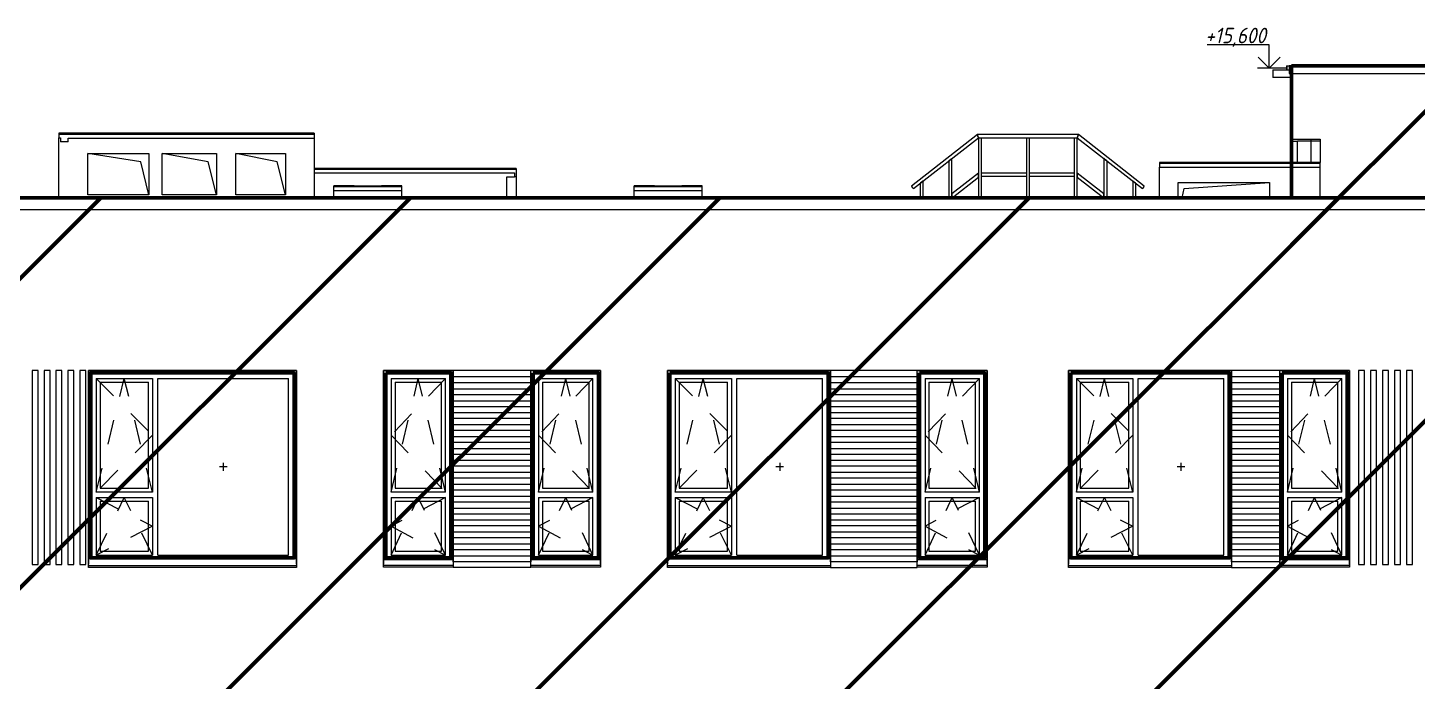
# Model space of a CAD drawing. Header units: millimetres. Extents: x 3914 to 443608, y -156176 to 78197.
# Drawn here: x 64822 to 82725, y 7695 to 16121 of the extents above; entities that cross this region are included whole.
import ezdxf

# ---------------------------------------------------------------- set-up
doc = ezdxf.new("R2010")
doc.units = ezdxf.units.MM
doc.linetypes.add('Штрих', pattern=[635, 317.5, -317.5])
for name, color, linetype, lineweight in [('0) клиннинг', 90, 'Continuous', 60), ('1) Откосы', 102, 'Continuous', 60), ('A-DETL-2', 7, 'Continuous', 5), ('A-FLOR', 7, 'Continuous', 9), ('A-GENM', 7, 'Continuous', 9), ('A-GLAZ-1', 7, 'Continuous', 5), ('A-GLAZ-2', 7, 'Штрих', 5), ('A-ROOF', 7, 'Continuous', 9), ('A-WALL', 7, 'Continuous', 5), ('G-ANNO-DIMS', 7, 'Continuous', 9), ('G-ANNO-DIMS-1', 7, 'Continuous', 20), ('I-WALL', 7, 'Continuous', 5)]:
    doc.layers.add(name, color=color, linetype=linetype, lineweight=lineweight)
doc.styles.add('ISOCPEUR_I_3', font='isocpeui.ttf', dxfattribs={"width": 0.9, "height": 200})

msp = doc.modelspace()

# ---------------------------------------------------------------- hatches: boundary and pattern name
at = {"layer": '0) клиннинг'}
h = msp.add_hatch(dxfattribs=at)
h.set_pattern_fill('ANSI31', color=256, scale=888)
h.paths.add_polyline_path([(81106, 15629.9), (132503.7, 15629.9), (132503.7, 13160), (81106, 13160)])
h = msp.add_hatch(dxfattribs=at)
h.set_pattern_fill('ANSI31', color=256, scale=888)
h.paths.add_polyline_path([(164523.7, 13930), (38834, 13930), (38834, -116.1), (164523.7, -116.1)])

# ---------------------------------------------------------------- linework, layer by layer
for points in [[(81106, 15629.9), (132503.7, 15629.9), (132503.7, 13930), (81106, 13930)], [(38834, -116.1), (164523.7, -116.1), (164523.7, 13930), (38834, 13930)]]:
    msp.add_lwpolyline(points, close=True, dxfattribs=at)
at = {"layer": '1) Откосы'}
for points in [[(65633.4, 11670), (68253.4, 11670), (68253.4, 9285), (65633.4, 9285)], [(69433.7, 11670), (70273.7, 11670), (70273.7, 9285), (69433.7, 9285)], [(71333.7, 11670), (72173.7, 11670), (72173.7, 9285), (71333.7, 9285)], [(73093.7, 11670), (75133.7, 11670), (75133.7, 9285), (73093.7, 9285)], [(76313.7, 11670), (77153.7, 11670), (77153.7, 9285), (76313.7, 9285)], [(78263.7, 11670), (80303.7, 11670), (80303.7, 9285), (78263.7, 9285)], [(80983.7, 11670), (81823.7, 11670), (81823.7, 9285), (80983.7, 9285)]]:
    msp.add_lwpolyline(points, close=True, dxfattribs=at)
at = {"layer": 'A-DETL-2'}
msp.add_line((81044.7, 15600.1), (80924.7, 15600.1), dxfattribs=at)
at = {"layer": 'A-FLOR'}
for p, q in [((80866.7, 15580), (81075, 15580)), ((80866.7, 15580), (80866.7, 15480)), ((81103.7, 15480), (80866.7, 15480))]:
    msp.add_line(p, q, dxfattribs=at)
at = {"layer": 'A-GENM'}
for p, q in [((81043.7, 15580), (81043.7, 15629.9)), ((81043.7, 15629.9), (81075, 15629.9)), ((81075, 15628.2), (81043.7, 15629.9)), ((81044.7, 15628.8), (81044.7, 15580)), ((81075, 15627.2), (81044.7, 15628.8)), ((81075, 15629.9), (81075, 15530)), ((106833.6, 15629.9), (81075, 15629.9)), ((81075, 15530), (106833.6, 15530)), ((77058.7, 14743.4), (76208.7, 14080.2)), ((76233.3, 14048.7), (77072.4, 14703.4)), ((78358.7, 14743.4), (77058.7, 14743.4)), ((77069.7, 14711.4), (77061.4, 14735.4)), ((77061.4, 14735.4), (77069.7, 14711.4)), ((77072.4, 14703.4), (77072.4, 13930)), ((77072.4, 14703.4), (77080.4, 14703.4)), ((77072.4, 14703.4), (78344.9, 14703.4)), ((77080.4, 14703.4), (77104.4, 14703.4)), ((77104.4, 14703.4), (77112.4, 14703.4)), ((77112.4, 13930), (77112.4, 14703.4)), ((77688.7, 14703.4), (77688.7, 13930)), ((77688.7, 14703.4), (77696.7, 14703.4)), ((77696.7, 14703.4), (77720.7, 14703.4)), ((77720.7, 14703.4), (77728.7, 14703.4)), ((77728.7, 13930), (77728.7, 14703.4)), ((78304.9, 14703.4), (78304.9, 13930)), ((78304.9, 14703.4), (78312.9, 14703.4)), ((78312.9, 14703.4), (78336.9, 14703.4)), ((78336.9, 14703.4), (78344.9, 14703.4)), ((78344.9, 13930), (78344.9, 14703.4)), ((78344.9, 14703.4), (79184, 14048.7)), ((78355.9, 14735.4), (78347.6, 14711.4)), ((78347.6, 14711.4), (78355.9, 14735.4)), ((79208.7, 14080.2), (78358.7, 14743.4)), ((76688.7, 14404), (76688.7, 13930)), ((76720.7, 14429), (76696.7, 14410.3)), ((76728.7, 13930), (76728.7, 14435.2)), ((78688.7, 14435.2), (78688.7, 13930)), ((78720.7, 14410.3), (78696.7, 14429)), ((78728.7, 13930), (78728.7, 14404)), ((76358.7, 13930), (76358.7, 14146.5)), ((77072.4, 14246.7), (76728.7, 13978.5)), ((76731.5, 13930), (77072.4, 14196)), ((77072.4, 14206.1), (77072.4, 14236.6)), ((77688.7, 14246.7), (77112.4, 14246.7)), ((77112.4, 14238.7), (77112.4, 14246.7)), ((77112.4, 14214.7), (77112.4, 14238.7)), ((77112.4, 14206.7), (77112.4, 14214.7)), ((77112.4, 14206.7), (77688.7, 14206.7)), ((77688.7, 14246.7), (77688.7, 14238.7)), ((77688.7, 14238.7), (77688.7, 14214.7)), ((77688.7, 14214.7), (77688.7, 14206.7)), ((78304.9, 14246.7), (77728.7, 14246.7)), ((77728.7, 14238.7), (77728.7, 14246.7)), ((77728.7, 14214.7), (77728.7, 14238.7)), ((77728.7, 14206.7), (77728.7, 14214.7)), ((77728.7, 14206.7), (78304.9, 14206.7)), ((78304.9, 14246.7), (78304.9, 14238.7)), ((78304.9, 14238.7), (78304.9, 14214.7)), ((78304.9, 14214.7), (78304.9, 14206.7)), ((78688.7, 13978.5), (78344.9, 14246.7)), ((78344.9, 14236.6), (78344.9, 14206.1)), ((78344.9, 14196), (78685.8, 13930)), ((79058.7, 14146.5), (79058.7, 13930)), ((76213.6, 14073.9), (76208.7, 14080.2)), ((76228.3, 14055), (76213.6, 14073.9)), ((76233.3, 14048.7), (76228.3, 14055)), ((76318.7, 14115.3), (76318.7, 13930)), ((76350.7, 14140.3), (76326.7, 14121.6)), ((76728.7, 13968.4), (76728.7, 13937.9)), ((78688.7, 13937.9), (78688.7, 13968.4)), ((79090.7, 14121.6), (79066.7, 14140.3)), ((79098.7, 13930), (79098.7, 14115.3)), ((79189, 14055), (79184, 14048.7)), ((79203.7, 14073.9), (79189, 14055)), ((79208.7, 14080.2), (79203.7, 14073.9)), ((38775.6, 13930), (115191.7, 13930)), ((76688.7, 13947.3), (76666.5, 13930)), ((76688.7, 13930), (76688.7, 13937.2)), ((78750.8, 13930), (78728.7, 13947.3)), ((78728.7, 13937.2), (78728.7, 13930)), ((38782.7, 13775.9), (115184.6, 13775.9)), ((65618.2, 11675), (65603.4, 11675)), ((65603.4, 11670), (65619.4, 11670)), ((65669.4, 11700), (65618.2, 11675)), ((65619.4, 11670), (65670.6, 11695)), ((65670.6, 11695), (65739.4, 11695)), ((65739.4, 11695), (65739.4, 11700)), ((70167.7, 11700), (70167.7, 11695)), ((70167.7, 11695), (70236.5, 11695)), ((70236.5, 11695), (70287.7, 11670)), ((70288.8, 11675), (70237.7, 11700)), ((70287.7, 11670), (70303.7, 11670)), ((70303.7, 11675), (70288.8, 11675)), ((75027.7, 11700), (75027.7, 11695)), ((75027.7, 11695), (75096.5, 11695)), ((75096.5, 11695), (75147.7, 11670)), ((75148.8, 11675), (75097.7, 11700)), ((75147.7, 11670), (75163.7, 11670)), ((75163.7, 11675), (75148.8, 11675)), ((80197.7, 11700), (80197.7, 11695)), ((80197.7, 11695), (80266.5, 11695)), ((80266.5, 11695), (80317.7, 11670)), ((80318.8, 11675), (80267.7, 11700)), ((80317.7, 11670), (80333.7, 11670)), ((80333.7, 11675), (80318.8, 11675)), ((80327.7, 11670), (80333.7, 11670)), ((80327.7, 9273.5), (80327.7, 11670)), ((81717.7, 11700), (81717.7, 11695)), ((81717.7, 11695), (81786.5, 11695)), ((81786.5, 11695), (81837.7, 11670)), ((81838.8, 11675), (81787.7, 11700)), ((81837.7, 11670), (81853.7, 11670)), ((81853.7, 11675), (81838.8, 11675)), ((65603.4, 10529.7), (65633.4, 10529.7)), ((65633.4, 10498.5), (65603.4, 10498.5)), ((65603.4, 10424.6), (65633.4, 10424.6)), ((65603.4, 10392), (65633.4, 10392)), ((65603.4, 10390.5), (65633.4, 10390.5)), ((68253.4, 10529.7), (68283.4, 10529.7)), ((68283.4, 10498.5), (68253.4, 10498.5)), ((68253.4, 10424.6), (68283.4, 10424.6)), ((68253.4, 10392), (68283.4, 10392)), ((68253.4, 10390.5), (68283.4, 10390.5)), ((69403.7, 10529.7), (69433.7, 10529.7)), ((69433.7, 10498.5), (69403.7, 10498.5)), ((69403.7, 10424.6), (69433.7, 10424.6)), ((69403.7, 10392), (69433.7, 10392)), ((69403.7, 10390.5), (69433.7, 10390.5)), ((70273.7, 10529.7), (70303.7, 10529.7)), ((70303.7, 10498.5), (70273.7, 10498.5)), ((70273.7, 10424.6), (70303.7, 10424.6)), ((70273.7, 10392), (70303.7, 10392)), ((70273.7, 10390.5), (70303.7, 10390.5)), ((71303.7, 10529.7), (71333.7, 10529.7)), ((71333.7, 10498.5), (71303.7, 10498.5)), ((71303.7, 10424.6), (71333.7, 10424.6)), ((71303.7, 10392), (71333.7, 10392)), ((71303.7, 10390.5), (71333.7, 10390.5)), ((72173.7, 10529.7), (72203.7, 10529.7)), ((72203.7, 10498.5), (72173.7, 10498.5)), ((72173.7, 10424.6), (72203.7, 10424.6)), ((72173.7, 10392), (72203.7, 10392)), ((72173.7, 10390.5), (72203.7, 10390.5)), ((73063.7, 10529.7), (73093.7, 10529.7)), ((73093.7, 10528.5), (73063.7, 10527.2)), ((73063.7, 10525.2), (73093.7, 10526.5)), ((73063.7, 10392), (73093, 10392)), ((73063.7, 10390.5), (73091.6, 10390.5)), ((73064.1, 10433), (73064.1, 10465)), ((73093, 10392), (73091.6, 10390.5)), ((73091.6, 10390.5), (73093.7, 10389.2)), ((65603.4, 10376.9), (65633.4, 10376.9)), ((68253.4, 10376.9), (68283.4, 10376.9)), ((69403.7, 10376.9), (69433.7, 10376.9)), ((70273.7, 10376.9), (70303.7, 10376.9)), ((71303.7, 10376.9), (71333.7, 10376.9)), ((72173.7, 10376.9), (72203.7, 10376.9)), ((73063.7, 10376.9), (73093.7, 10376.9))]:
    msp.add_line(p, q, dxfattribs=at)
at = {"layer": 'A-GENM', "flags": 128}
for points in [[(77061.4, 14735.4), (77060.8, 14737.2), (77060.2, 14738.9), (77059.7, 14740.4), (77059.3, 14741.7), (77058.9, 14742.6), (77058.7, 14743.2), (77058.7, 14743.4)], [(77058.7, 14743.4), (77058.7, 14743.2), (77058.9, 14742.6), (77059.3, 14741.7), (77059.7, 14740.4), (77060.2, 14738.9), (77060.8, 14737.2), (77061.4, 14735.4)], [(77072.4, 14703.4), (77072.3, 14703.6), (77072.1, 14704.2), (77071.8, 14705.2), (77071.4, 14706.4), (77070.9, 14708), (77070.3, 14709.7), (77069.7, 14711.4)], [(77069.7, 14711.4), (77070.3, 14709.7), (77070.9, 14708), (77071.4, 14706.4), (77071.8, 14705.2), (77072.1, 14704.2), (77072.3, 14703.6), (77072.4, 14703.4)], [(78347.6, 14711.4), (78347, 14709.7), (78346.5, 14708), (78345.9, 14706.4), (78345.5, 14705.2), (78345.2, 14704.2), (78345, 14703.6), (78344.9, 14703.4)], [(78344.9, 14703.4), (78345, 14703.6), (78345.2, 14704.2), (78345.5, 14705.2), (78345.9, 14706.4), (78346.5, 14708), (78347, 14709.7), (78347.6, 14711.4)], [(78358.7, 14743.4), (78358.6, 14743.2), (78358.4, 14742.6), (78358.1, 14741.7), (78357.6, 14740.4), (78357.1, 14738.9), (78356.5, 14737.2), (78355.9, 14735.4)], [(78355.9, 14735.4), (78356.5, 14737.2), (78357.1, 14738.9), (78357.6, 14740.4), (78358.1, 14741.7), (78358.4, 14742.6), (78358.6, 14743.2), (78358.7, 14743.4)], [(76696.7, 14410.3), (76694.9, 14408.9), (76693.2, 14407.5), (76691.7, 14406.4), (76690.4, 14405.4), (76689.4, 14404.6), (76688.9, 14404.2), (76688.7, 14404)], [(76728.7, 14435.2), (76728.5, 14435.1), (76727.9, 14434.6), (76726.9, 14433.9), (76725.6, 14432.9), (76724.1, 14431.7), (76722.4, 14430.4), (76720.7, 14429)], [(78696.7, 14429), (78694.9, 14430.4), (78693.2, 14431.7), (78691.7, 14432.9), (78690.4, 14433.9), (78689.4, 14434.6), (78688.9, 14435.1), (78688.7, 14435.2)], [(78728.7, 14404), (78728.5, 14404.2), (78727.9, 14404.6), (78726.9, 14405.4), (78725.6, 14406.4), (78724.1, 14407.5), (78722.4, 14408.9), (78720.7, 14410.3)], [(76358.7, 14146.5), (76358.5, 14146.4), (76357.9, 14145.9), (76356.9, 14145.2), (76355.6, 14144.2), (76354.1, 14143), (76352.4, 14141.7), (76350.7, 14140.3)], [(77072.4, 14236.6), (77072.4, 14238.8), (77072.4, 14241), (77072.4, 14242.9), (77072.4, 14244.5), (77072.4, 14245.7), (77072.4, 14246.5), (77072.4, 14246.7)], [(77072.4, 14196), (77072.4, 14196.2), (77072.4, 14197), (77072.4, 14198.2), (77072.4, 14199.8), (77072.4, 14201.7), (77072.4, 14203.9), (77072.4, 14206.1)], [(78344.9, 14246.7), (78344.9, 14246.5), (78344.9, 14245.7), (78344.9, 14244.5), (78344.9, 14242.9), (78344.9, 14241), (78344.9, 14238.8), (78344.9, 14236.6)], [(78344.9, 14206.1), (78344.9, 14203.9), (78344.9, 14201.7), (78344.9, 14199.8), (78344.9, 14198.2), (78344.9, 14197), (78344.9, 14196.2), (78344.9, 14196)], [(79066.7, 14140.3), (79064.9, 14141.7), (79063.2, 14143), (79061.7, 14144.2), (79060.4, 14145.2), (79059.4, 14145.9), (79058.9, 14146.4), (79058.7, 14146.5)], [(76326.7, 14121.6), (76324.9, 14120.2), (76323.2, 14118.9), (76321.7, 14117.7), (76320.4, 14116.7), (76319.4, 14116), (76318.9, 14115.5), (76318.7, 14115.3)], [(76728.7, 13978.5), (76728.7, 13978.3), (76728.7, 13977.5), (76728.7, 13976.3), (76728.7, 13974.7), (76728.7, 13972.8), (76728.7, 13970.6), (76728.7, 13968.4)], [(78688.7, 13968.4), (78688.7, 13970.6), (78688.7, 13972.8), (78688.7, 13974.7), (78688.7, 13976.3), (78688.7, 13977.5), (78688.7, 13978.3), (78688.7, 13978.5)], [(79098.7, 14115.3), (79098.5, 14115.5), (79097.9, 14116), (79096.9, 14116.7), (79095.6, 14117.7), (79094.1, 14118.9), (79092.4, 14120.2), (79090.7, 14121.6)], [(76688.7, 13937.2), (76688.7, 13939.4), (76688.7, 13941.6), (76688.7, 13943.5), (76688.7, 13945.1), (76688.7, 13946.3), (76688.7, 13947), (76688.7, 13947.3)], [(76728.7, 13937.9), (76728.7, 13935.7), (76728.7, 13933.5), (76728.7, 13931.6), (76728.7, 13930)], [(78688.7, 13930), (78688.7, 13931.6), (78688.7, 13933.5), (78688.7, 13935.7), (78688.7, 13937.9)], [(78728.7, 13947.3), (78728.7, 13947), (78728.7, 13946.3), (78728.7, 13945.1), (78728.7, 13943.5), (78728.7, 13941.6), (78728.7, 13939.4), (78728.7, 13937.2)]]:
    msp.add_lwpolyline(points, dxfattribs=at)
at = {"layer": 'A-GLAZ-1'}
for p, q in [((66276.7, 14393), (65593.7, 14500)), ((66383.7, 13965), (66276.7, 14393)), ((67146.7, 14393), (66553.7, 14500)), ((67253.7, 13965), (67146.7, 14393)), ((68036.7, 14393), (67503.7, 14500)), ((68143.7, 13965), (68036.7, 14393)), ((79696.7, 13930), (79720.3, 14048.3)), ((79720.3, 14048.3), (80823.7, 14125)), ((65603.4, 11700), (65603.4, 9202.5)), ((68283.4, 11700), (65603.4, 11700)), ((65633.4, 9285), (65633.4, 11670)), ((65633.4, 11670), (68253.4, 11670)), ((68253.4, 11670), (68253.4, 9285)), ((68283.4, 9202.5), (68283.4, 11700)), ((69403.7, 11700), (69403.7, 9202.5)), ((70303.7, 11700), (69403.7, 11700)), ((69433.7, 9285), (69433.7, 11670)), ((69433.7, 11670), (70273.7, 11670)), ((70273.7, 11670), (70273.7, 9285)), ((72203.7, 11700), (71303.7, 11700)), ((71333.7, 9285), (71333.7, 11670)), ((71333.7, 11670), (72173.7, 11670)), ((72173.7, 11670), (72173.7, 9285)), ((72203.7, 9202.5), (72203.7, 11700)), ((73063.7, 11700), (73063.7, 9202.5)), ((75163.7, 11700), (73063.7, 11700)), ((73093.7, 9285), (73093.7, 11670)), ((73093.7, 11670), (75133.7, 11670)), ((75133.7, 11670), (75133.7, 9285)), ((77183.7, 11700), (76283.7, 11700)), ((76313.7, 9285), (76313.7, 11670)), ((76313.7, 11670), (77153.7, 11670)), ((77153.7, 11670), (77153.7, 9285)), ((77183.7, 9202.5), (77183.7, 11700)), ((78233.7, 11700), (78233.7, 9202.5)), ((80333.7, 11700), (78233.7, 11700)), ((78263.7, 9285), (78263.7, 11670)), ((78263.7, 11670), (80303.7, 11670)), ((80303.7, 11670), (80303.7, 9285)), ((81853.7, 11700), (80953.7, 11700)), ((80983.7, 9285), (80983.7, 11670)), ((80983.7, 11670), (81823.7, 11670)), ((81823.7, 11670), (81823.7, 9285)), ((81853.7, 9202.5), (81853.7, 11700)), ((65703.4, 11600), (65703.4, 10135)), ((65703.4, 11600), (66428.4, 11600)), ((65753.4, 11550), (65753.4, 10185)), ((65753.4, 11550), (66378.4, 11550)), ((66378.4, 10185), (66378.4, 11550)), ((66428.4, 11600), (66428.4, 10135)), ((66498.4, 9320), (66498.4, 11600)), ((66498.4, 11600), (68183.4, 11600)), ((68183.4, 9320), (68183.4, 11600)), ((69503.7, 11600), (69503.7, 10135)), ((69503.7, 11600), (70203.7, 11600)), ((69553.7, 11550), (69553.7, 10185)), ((69553.7, 11550), (70153.7, 11550)), ((70153.7, 10185), (70153.7, 11550)), ((70203.7, 10135), (70203.7, 11600)), ((70303.7, 11543.1), (70303.7, 11623)), ((70303.7, 11389.1), (70303.7, 11466.1)), ((71303.7, 11623), (71303.7, 11543.1)), ((71303.7, 11466.1), (71303.7, 11389.1)), ((71403.7, 11600), (71403.7, 10135)), ((71403.7, 11600), (72103.7, 11600)), ((71453.7, 11550), (71453.7, 10185)), ((71453.7, 11550), (72053.7, 11550)), ((72053.7, 10185), (72053.7, 11550)), ((72103.7, 10135), (72103.7, 11600)), ((73163.7, 11600), (73163.7, 10135)), ((73163.7, 11600), (73888.7, 11600)), ((73213.7, 11550), (73213.7, 10185)), ((73213.7, 11550), (73838.7, 11550)), ((73838.7, 10185), (73838.7, 11550)), ((73888.7, 11600), (73888.7, 10135)), ((73958.7, 9320), (73958.7, 11600)), ((73958.7, 11600), (75063.7, 11600)), ((75063.7, 9320), (75063.7, 11600)), ((75163.7, 11543.1), (75163.7, 11623)), ((75163.7, 11389.1), (75163.7, 11466.1)), ((76283.7, 11623), (76283.7, 11543.1)), ((76283.7, 11466.1), (76283.7, 11389.1)), ((76383.7, 11600), (76383.7, 10135)), ((76383.7, 11600), (77083.7, 11600)), ((76433.7, 11550), (76433.7, 10185)), ((76433.7, 11550), (77033.7, 11550)), ((77033.7, 10185), (77033.7, 11550)), ((77083.7, 10135), (77083.7, 11600)), ((78333.7, 11600), (78333.7, 10135)), ((78333.7, 11600), (79058.7, 11600)), ((78383.7, 11550), (78383.7, 10185)), ((78383.7, 11550), (79008.7, 11550)), ((79008.7, 10185), (79008.7, 11550)), ((79058.7, 11600), (79058.7, 10135)), ((79128.7, 9320), (79128.7, 11600)), ((79128.7, 11600), (80233.7, 11600)), ((80233.7, 9320), (80233.7, 11600)), ((80333.7, 11543.1), (80333.7, 11623)), ((80333.7, 11389.1), (80333.7, 11466.1)), ((80953.7, 11623), (80953.7, 11543.1)), ((80953.7, 11466.1), (80953.7, 11389.1)), ((81053.7, 11600), (81053.7, 10135)), ((81053.7, 11600), (81753.7, 11600)), ((81103.7, 11550), (81103.7, 10185)), ((81103.7, 11550), (81703.7, 11550)), ((81703.7, 10185), (81703.7, 11550)), ((81753.7, 10135), (81753.7, 11600)), ((70303.7, 11235.1), (70303.7, 11312.1)), ((71303.7, 11312.1), (71303.7, 11235.1)), ((75163.7, 11235.1), (75163.7, 11312.1)), ((76283.7, 11312.1), (76283.7, 11235.1)), ((80333.7, 11235.1), (80333.7, 11312.1)), ((80953.7, 11312.1), (80953.7, 11235.1)), ((70303.7, 11081.1), (70303.7, 11158.1)), ((71303.7, 11158.1), (71303.7, 11081.1)), ((75163.7, 11081.1), (75163.7, 11158.1)), ((76283.7, 11158.1), (76283.7, 11081.1)), ((80333.7, 11081.1), (80333.7, 11158.1)), ((80953.7, 11158.1), (80953.7, 11081.1)), ((70303.7, 10929.1), (70303.7, 11004.1)), ((71303.7, 11004.1), (71303.7, 10929.1)), ((75163.7, 10929.1), (75163.7, 11004.1)), ((76283.7, 11004.1), (76283.7, 10929.1)), ((80333.7, 10929.1), (80333.7, 11004.1)), ((80953.7, 11004.1), (80953.7, 10929.1)), ((70303.7, 10775.1), (70303.7, 10852.1)), ((71303.7, 10852.1), (71303.7, 10775.1)), ((75163.7, 10775.1), (75163.7, 10852.1)), ((76283.7, 10852.1), (76283.7, 10775.1)), ((80333.7, 10775.1), (80333.7, 10852.1)), ((80953.7, 10852.1), (80953.7, 10775.1)), ((70303.7, 10620.5), (70303.7, 10698.1)), ((71303.7, 10698.1), (71303.7, 10620.5)), ((75163.7, 10620.5), (75163.7, 10698.1)), ((76283.7, 10698.1), (76283.7, 10620.5)), ((80333.7, 10620.5), (80333.7, 10698.1)), ((80953.7, 10698.1), (80953.7, 10620.5)), ((67390.9, 10460), (67290.9, 10460)), ((67340.9, 10510), (67340.9, 10410)), ((70303.7, 10467.1), (70303.7, 10543.5)), ((70303.7, 10312.9), (70303.7, 10390.1)), ((71303.7, 10543.5), (71303.7, 10467.1)), ((71303.7, 10390.1), (71303.7, 10312.9)), ((74561.2, 10460), (74461.2, 10460)), ((74511.2, 10510), (74511.2, 10410)), ((75163.7, 10467.1), (75163.7, 10543.5)), ((75163.7, 10312.9), (75163.7, 10390.1)), ((76283.7, 10543.5), (76283.7, 10467.1)), ((76283.7, 10390.1), (76283.7, 10312.9)), ((79731.2, 10460), (79631.2, 10460)), ((79681.2, 10510), (79681.2, 10410)), ((80333.7, 10467.1), (80333.7, 10543.5)), ((80333.7, 10312.9), (80333.7, 10390.1)), ((80953.7, 10543.5), (80953.7, 10467.1)), ((80953.7, 10390.1), (80953.7, 10312.9)), ((70303.7, 10158.9), (70303.7, 10235.9)), ((71303.7, 10235.9), (71303.7, 10158.9)), ((75163.7, 10158.9), (75163.7, 10235.9)), ((76283.7, 10235.9), (76283.7, 10158.9)), ((80333.7, 10158.9), (80333.7, 10235.9)), ((80953.7, 10235.9), (80953.7, 10158.9)), ((66428.4, 10135), (65703.4, 10135)), ((65703.4, 10065), (65703.4, 9320)), ((65703.4, 10065), (66428.4, 10065)), ((65753.4, 10185), (66378.4, 10185)), ((66428.4, 10065), (66428.4, 9320)), ((70203.7, 10135), (69503.7, 10135)), ((69503.7, 10065), (69503.7, 9320)), ((69503.7, 10065), (70203.7, 10065)), ((69553.7, 10185), (70153.7, 10185)), ((70203.7, 9320), (70203.7, 10065)), ((70303.7, 10004.8), (70303.7, 10081.9)), ((71303.7, 10081.9), (71303.7, 10004.8)), ((72103.7, 10135), (71403.7, 10135)), ((71403.7, 10065), (71403.7, 9320)), ((71403.7, 10065), (72103.7, 10065)), ((71453.7, 10185), (72053.7, 10185)), ((72103.7, 9320), (72103.7, 10065)), ((73888.7, 10135), (73163.7, 10135)), ((73163.7, 10065), (73163.7, 9320)), ((73163.7, 10065), (73888.7, 10065)), ((73213.7, 10185), (73838.7, 10185)), ((73888.7, 10065), (73888.7, 9320)), ((75163.7, 10004.8), (75163.7, 10081.9)), ((76283.7, 10081.9), (76283.7, 10004.8)), ((77083.7, 10135), (76383.7, 10135)), ((76383.7, 10065), (76383.7, 9320)), ((76383.7, 10065), (77083.7, 10065)), ((76433.7, 10185), (77033.7, 10185)), ((77083.7, 9320), (77083.7, 10065)), ((79058.7, 10135), (78333.7, 10135)), ((78333.7, 10065), (78333.7, 9320)), ((78333.7, 10065), (79058.7, 10065)), ((78383.7, 10185), (79008.7, 10185)), ((79058.7, 10065), (79058.7, 9320)), ((80333.7, 10004.8), (80333.7, 10081.9)), ((80953.7, 10081.9), (80953.7, 10004.8)), ((81753.7, 10135), (81053.7, 10135)), ((81053.7, 10065), (81053.7, 9320)), ((81053.7, 10065), (81753.7, 10065)), ((81103.7, 10185), (81703.7, 10185)), ((81753.7, 9320), (81753.7, 10065)), ((65753.4, 10015), (65753.4, 9370)), ((65753.4, 10015), (66378.4, 10015)), ((66378.4, 9370), (66378.4, 10015)), ((69553.7, 10015), (69553.7, 9370)), ((69553.7, 10015), (70153.7, 10015)), ((70153.7, 9370), (70153.7, 10015)), ((70303.7, 9851), (70303.7, 9927.8)), ((71303.7, 9927.8), (71303.7, 9851)), ((71453.7, 10015), (71453.7, 9370)), ((71453.7, 10015), (72053.7, 10015)), ((72053.7, 9370), (72053.7, 10015)), ((73213.7, 10015), (73213.7, 9370)), ((73213.7, 10015), (73838.7, 10015)), ((73838.7, 9370), (73838.7, 10015)), ((75163.7, 9851), (75163.7, 9927.8)), ((76283.7, 9927.8), (76283.7, 9851)), ((76433.7, 10015), (76433.7, 9370)), ((76433.7, 10015), (77033.7, 10015)), ((77033.7, 9370), (77033.7, 10015)), ((78383.7, 10015), (78383.7, 9370)), ((78383.7, 10015), (79008.7, 10015)), ((79008.7, 9370), (79008.7, 10015)), ((80333.7, 9851), (80333.7, 9927.8)), ((80953.7, 9927.8), (80953.7, 9851)), ((81103.7, 10015), (81103.7, 9370)), ((81103.7, 10015), (81703.7, 10015)), ((81703.7, 9370), (81703.7, 10015)), ((70303.7, 9697.5), (70303.7, 9774)), ((71303.7, 9774), (71303.7, 9697.5)), ((75163.7, 9697.5), (75163.7, 9774)), ((76283.7, 9774), (76283.7, 9697.5)), ((80333.7, 9697.5), (80333.7, 9774)), ((80953.7, 9774), (80953.7, 9697.5)), ((70303.7, 9543), (70303.7, 9620.5)), ((71303.7, 9620.5), (71303.7, 9543)), ((75163.7, 9543), (75163.7, 9620.5)), ((76283.7, 9620.5), (76283.7, 9543)), ((80333.7, 9543), (80333.7, 9620.5)), ((80953.7, 9620.5), (80953.7, 9543)), ((65703.4, 9320), (66428.4, 9320)), ((65753.4, 9370), (66378.4, 9370)), ((66498.4, 9320), (68183.4, 9320)), ((69503.7, 9320), (70203.7, 9320)), ((69553.7, 9370), (70153.7, 9370)), ((70303.7, 9389.1), (70303.7, 9466)), ((70303.7, 9236.4), (70303.7, 9312.1)), ((71303.7, 9466), (71303.7, 9389.1)), ((71303.7, 9312.1), (71303.7, 9236.4)), ((71403.7, 9320), (72103.7, 9320)), ((71453.7, 9370), (72053.7, 9370)), ((73163.7, 9320), (73888.7, 9320)), ((73213.7, 9370), (73838.7, 9370)), ((73958.7, 9320), (75063.7, 9320)), ((75163.7, 9389.1), (75163.7, 9466)), ((75163.7, 9236.4), (75163.7, 9312.1)), ((76283.7, 9466), (76283.7, 9389.1)), ((76283.7, 9312.1), (76283.7, 9236.4)), ((76383.7, 9320), (77083.7, 9320)), ((76433.7, 9370), (77033.7, 9370)), ((78333.7, 9320), (79058.7, 9320)), ((78383.7, 9370), (79008.7, 9370)), ((79128.7, 9320), (80233.7, 9320)), ((80333.7, 9389.1), (80333.7, 9466)), ((80333.7, 9236.4), (80333.7, 9312.1)), ((80953.7, 9466), (80953.7, 9389.1)), ((80953.7, 9312.1), (80953.7, 9236.4)), ((81053.7, 9320), (81753.7, 9320)), ((81103.7, 9370), (81703.7, 9370)), ((68283.4, 9285), (65603.4, 9285)), ((68283.4, 9275), (65603.4, 9275)), ((65603.4, 9188), (65603.4, 9202.5)), ((65603.4, 9163), (65603.4, 9188)), ((65603.4, 9188), (68283.4, 9188)), ((68283.4, 9163), (65603.4, 9163)), ((68283.4, 9202.5), (68283.4, 9188)), ((68283.4, 9188), (68283.4, 9163)), ((70303.7, 9285), (69403.7, 9285)), ((70303.7, 9260), (69403.7, 9260)), ((69403.7, 9191), (69403.7, 9202.5)), ((69403.7, 9166), (69403.7, 9191)), ((69403.7, 9191), (70303.7, 9191)), ((70303.7, 9166), (69403.7, 9166)), ((70303.7, 9195.6), (70303.7, 9191)), ((70303.7, 9191), (70303.7, 9166)), ((72203.7, 9285), (71303.7, 9285)), ((72203.7, 9260), (71303.7, 9260)), ((71303.7, 9191), (71303.7, 9195.6)), ((71303.7, 9166), (71303.7, 9191)), ((71303.7, 9191), (72203.7, 9191)), ((72203.7, 9166), (71303.7, 9166)), ((72203.7, 9202.5), (72203.7, 9191)), ((72203.7, 9191), (72203.7, 9166)), ((75163.7, 9285), (73063.7, 9285)), ((75163.7, 9275), (73063.7, 9275)), ((73063.7, 9188), (73063.7, 9202.5)), ((73063.7, 9163), (73063.7, 9188)), ((73063.7, 9188), (75163.7, 9188)), ((75163.7, 9163), (73063.7, 9163)), ((75163.7, 9193.8), (75163.7, 9188)), ((75163.7, 9188), (75163.7, 9163)), ((77183.7, 9285), (76283.7, 9285)), ((77183.7, 9260), (76283.7, 9260)), ((76283.7, 9191), (76283.7, 9195.6)), ((76283.7, 9166), (76283.7, 9191)), ((76283.7, 9191), (77183.7, 9191)), ((77183.7, 9166), (76283.7, 9166)), ((77183.7, 9202.5), (77183.7, 9191)), ((77183.7, 9191), (77183.7, 9166)), ((80327.7, 9285), (78233.7, 9285)), ((80327.7, 9275), (78233.7, 9275)), ((78233.7, 9188), (78233.7, 9202.5)), ((78233.7, 9163), (78233.7, 9188)), ((78233.7, 9188), (80333.7, 9188)), ((80333.7, 9163), (78233.7, 9163)), ((80333.7, 9193.8), (80333.7, 9188)), ((80333.7, 9188), (80333.7, 9163)), ((81853.7, 9285), (80953.7, 9285)), ((81853.7, 9260), (80953.7, 9260)), ((80953.7, 9191), (80953.7, 9195.6)), ((80953.7, 9166), (80953.7, 9191)), ((80953.7, 9191), (81853.7, 9191)), ((81853.7, 9166), (80953.7, 9166)), ((81853.7, 9202.5), (81853.7, 9191)), ((81853.7, 9191), (81853.7, 9166))]:
    msp.add_line(p, q, dxfattribs=at)
at = {"layer": 'A-GLAZ-2'}
for p, q in [((65703.4, 10135), (66065.9, 11600)), ((65703.4, 11600), (66428.4, 10867.5)), ((66428.4, 10135), (66065.9, 11600)), ((69503.7, 10135), (69853.7, 11600)), ((70203.7, 11600), (69503.7, 10867.5)), ((70203.7, 10135), (69853.7, 11600)), ((71403.7, 10135), (71753.7, 11600)), ((72103.7, 11600), (71403.7, 10867.5)), ((72103.7, 10135), (71753.7, 11600)), ((73163.7, 10135), (73526.2, 11600)), ((73163.7, 11600), (73888.7, 10867.5)), ((73888.7, 10135), (73526.2, 11600)), ((76383.7, 10135), (76733.7, 11600)), ((77083.7, 11600), (76383.7, 10867.5)), ((77083.7, 10135), (76733.7, 11600)), ((78333.7, 10135), (78696.2, 11600)), ((78333.7, 11600), (79058.7, 10867.5)), ((79058.7, 10135), (78696.2, 11600)), ((81053.7, 10135), (81403.7, 11600)), ((81753.7, 11600), (81053.7, 10867.5)), ((81753.7, 10135), (81403.7, 11600)), ((66428.4, 10867.5), (65703.4, 10135)), ((69503.7, 10867.5), (70203.7, 10135)), ((71403.7, 10867.5), (72103.7, 10135)), ((73888.7, 10867.5), (73163.7, 10135)), ((76383.7, 10867.5), (77083.7, 10135)), ((79058.7, 10867.5), (78333.7, 10135)), ((81053.7, 10867.5), (81753.7, 10135)), ((65703.4, 9320), (66065.9, 10065)), ((65703.4, 10065), (66428.4, 9692.5)), ((66428.4, 9320), (66065.9, 10065)), ((69503.7, 9320), (69853.7, 10065)), ((70203.7, 10065), (69503.7, 9692.5)), ((70203.7, 9320), (69853.7, 10065)), ((71403.7, 9320), (71753.7, 10065)), ((72103.7, 10065), (71403.7, 9692.5)), ((72103.7, 9320), (71753.7, 10065)), ((73163.7, 9320), (73526.2, 10065)), ((73163.7, 10065), (73888.7, 9692.5)), ((73888.7, 9320), (73526.2, 10065)), ((76383.7, 9320), (76733.7, 10065)), ((77083.7, 10065), (76383.7, 9692.5)), ((77083.7, 9320), (76733.7, 10065)), ((78333.7, 9320), (78696.2, 10065)), ((78333.7, 10065), (79058.7, 9692.5)), ((79058.7, 9320), (78696.2, 10065)), ((81053.7, 9320), (81403.7, 10065)), ((81753.7, 10065), (81053.7, 9692.5)), ((81753.7, 9320), (81403.7, 10065)), ((66428.4, 9692.5), (65703.4, 9320)), ((69503.7, 9692.5), (70203.7, 9320)), ((71403.7, 9692.5), (72103.7, 9320)), ((73888.7, 9692.5), (73163.7, 9320)), ((76383.7, 9692.5), (77083.7, 9320)), ((79058.7, 9692.5), (78333.7, 9320)), ((81053.7, 9692.5), (81753.7, 9320))]:
    msp.add_line(p, q, dxfattribs=at)
at = {"layer": 'A-ROOF'}
for p, q in [((65223.7, 14763), (65223.7, 14700)), ((68513.7, 14763), (65223.7, 14763)), ((68513.7, 14744), (65223.7, 14744)), ((65223.7, 14700), (65243.7, 14700)), ((65243.7, 14700), (65243.7, 14650)), ((65343.7, 14650), (65343.7, 14696.4)), ((65343.7, 14696.4), (68513.7, 14696.4)), ((68513.7, 14763), (68513.7, 14696.4)), ((65343.7, 14650), (65243.7, 14650)), ((79403.7, 14384.1), (79403.7, 14325)), ((81473.7, 14384.1), (79403.7, 14384.1)), ((81473.7, 14369), (79403.7, 14369)), ((79403.7, 14325), (81473.7, 14325)), ((81473.7, 14325), (81473.7, 14384.1)), ((71113.7, 14307.2), (68513.7, 14307.2)), ((71113.7, 14294), (68513.7, 14294)), ((68513.7, 14250), (71093.7, 14250)), ((71093.7, 14250), (71093.7, 14200)), ((71113.7, 14200), (71093.7, 14200)), ((71113.7, 14307.2), (71113.7, 14200)), ((68763.7, 14025), (68763.7, 14082.2)), ((69028.7, 14082.2), (68763.7, 14082.2)), ((69643.7, 14069), (68763.7, 14069)), ((68763.7, 14025), (69643.7, 14025)), ((69033.7, 14080.9), (69028.7, 14082.2)), ((69048.7, 14079.8), (69033.7, 14080.9)), ((69072.7, 14078.7), (69048.7, 14079.8)), ((69104.2, 14077.9), (69072.7, 14078.7)), ((69141.6, 14077.3), (69104.2, 14077.9)), ((69182.6, 14077), (69141.6, 14077.3)), ((69224.7, 14077), (69182.6, 14077)), ((69265.7, 14077.3), (69224.7, 14077)), ((69303.1, 14077.9), (69265.7, 14077.3)), ((69334.6, 14078.7), (69303.1, 14077.9)), ((69358.6, 14079.8), (69334.6, 14078.7)), ((69373.6, 14080.9), (69358.6, 14079.8)), ((69378.7, 14082.2), (69373.6, 14080.9)), ((69643.7, 14082.2), (69378.7, 14082.2)), ((69643.7, 14025), (69643.7, 14082.2)), ((72633.7, 14025), (72633.7, 14082.2)), ((72898.7, 14082.2), (72633.7, 14082.2)), ((73513.7, 14069), (72633.7, 14069)), ((72633.7, 14025), (73513.7, 14025)), ((72903.7, 14080.9), (72898.7, 14082.2)), ((72918.7, 14079.8), (72903.7, 14080.9)), ((72942.7, 14078.7), (72918.7, 14079.8)), ((72974.2, 14077.9), (72942.7, 14078.7)), ((73011.6, 14077.3), (72974.2, 14077.9)), ((73052.6, 14077), (73011.6, 14077.3)), ((73094.7, 14077), (73052.6, 14077)), ((73135.7, 14077.3), (73094.7, 14077)), ((73173.1, 14077.9), (73135.7, 14077.3)), ((73204.6, 14078.7), (73173.1, 14077.9)), ((73228.6, 14079.8), (73204.6, 14078.7)), ((73243.6, 14080.9), (73228.6, 14079.8)), ((73248.7, 14082.2), (73243.6, 14080.9)), ((73513.7, 14082.2), (73248.7, 14082.2)), ((73513.7, 14025), (73513.7, 14082.2))]:
    msp.add_line(p, q, dxfattribs=at)
at = {"layer": 'A-WALL'}
for p, q in [((81103.7, 15530), (81103.7, 14384.1)), ((65223.7, 13930), (65223.7, 14700)), ((68513.7, 14696.4), (68513.7, 13930)), ((81103.7, 14684.3), (81473.7, 14684.3)), ((81353.7, 14684.3), (81353.7, 14661.2)), ((81473.7, 14684.3), (81473.7, 14384.1)), ((81103.7, 14661.2), (81183.7, 14661.2)), ((65593.7, 13965), (65593.7, 14500)), ((65593.7, 14500), (66383.7, 14500)), ((66383.7, 14500), (66383.7, 13965)), ((66553.7, 13965), (66553.7, 14500)), ((66553.7, 14500), (67253.7, 14500)), ((67253.7, 14500), (67253.7, 13965)), ((67503.7, 13965), (67503.7, 14500)), ((67503.7, 14500), (68143.7, 14500)), ((68143.7, 14500), (68143.7, 13965)), ((79403.7, 13930), (79403.7, 14325)), ((81473.7, 13930), (81473.7, 14325)), ((70993.7, 13930), (70993.7, 14200)), ((70993.7, 14200), (71093.7, 14200)), ((71113.7, 14200), (71113.7, 13930)), ((66383.7, 13965), (65593.7, 13965)), ((67253.7, 13965), (66553.7, 13965)), ((68143.7, 13965), (67503.7, 13965)), ((68763.7, 13930), (68763.7, 14025)), ((69643.7, 13930), (69643.7, 14025)), ((72633.7, 13930), (72633.7, 14025)), ((73513.7, 13930), (73513.7, 14025)), ((79643.7, 13930), (79643.7, 14125)), ((79643.7, 14125), (80823.7, 14125)), ((80823.7, 14125), (80823.7, 13930)), ((65603.4, 11700), (68283.4, 11700)), ((65603.4, 9202.5), (65603.4, 11700)), ((68283.4, 11700), (68283.4, 9202.5)), ((69403.7, 11700), (70303.7, 11700)), ((69403.7, 9202.5), (69403.7, 11700)), ((71303.7, 11700), (72203.7, 11700)), ((72203.7, 11700), (72203.7, 9202.5)), ((73063.7, 11700), (75163.7, 11700)), ((73063.7, 9202.5), (73063.7, 11700)), ((76283.7, 11700), (77183.7, 11700)), ((77183.7, 11700), (77183.7, 9202.5)), ((78233.7, 9202.5), (78233.7, 11700)), ((78233.7, 11700), (80333.7, 11700)), ((80953.7, 11700), (81853.7, 11700)), ((81853.7, 11700), (81853.7, 9202.5)), ((70303.7, 11623), (70303.7, 11543.1)), ((70303.7, 11466.1), (70303.7, 11389.1)), ((71303.7, 11543.1), (71303.7, 11623)), ((71303.7, 11389.1), (71303.7, 11466.1)), ((75163.7, 11623), (75163.7, 11543.1)), ((75163.7, 11466.1), (75163.7, 11389.1)), ((76283.7, 11543.1), (76283.7, 11623)), ((76283.7, 11389.1), (76283.7, 11466.1)), ((80333.7, 11623), (80333.7, 11543.1)), ((80333.7, 11466.1), (80333.7, 11389.1)), ((80953.7, 11543.1), (80953.7, 11623)), ((80953.7, 11389.1), (80953.7, 11466.1)), ((70303.7, 11312.1), (70303.7, 11235.1)), ((71303.7, 11235.1), (71303.7, 11312.1)), ((75163.7, 11312.1), (75163.7, 11235.1)), ((76283.7, 11235.1), (76283.7, 11312.1)), ((80333.7, 11312.1), (80333.7, 11235.1)), ((80953.7, 11235.1), (80953.7, 11312.1)), ((70303.7, 11158.1), (70303.7, 11081.1)), ((71303.7, 11081.1), (71303.7, 11158.1)), ((75163.7, 11158.1), (75163.7, 11081.1)), ((76283.7, 11081.1), (76283.7, 11158.1)), ((80333.7, 11158.1), (80333.7, 11081.1)), ((80953.7, 11081.1), (80953.7, 11158.1)), ((70303.7, 11004.1), (70303.7, 10929.1)), ((71303.7, 10929.1), (71303.7, 11004.1)), ((75163.7, 11004.1), (75163.7, 10929.1)), ((76283.7, 10929.1), (76283.7, 11004.1)), ((80333.7, 11004.1), (80333.7, 10929.1)), ((80953.7, 10929.1), (80953.7, 11004.1)), ((70303.7, 10852.1), (70303.7, 10775.1)), ((71303.7, 10775.1), (71303.7, 10852.1)), ((75163.7, 10852.1), (75163.7, 10775.1)), ((76283.7, 10775.1), (76283.7, 10852.1)), ((80333.7, 10852.1), (80333.7, 10775.1)), ((80953.7, 10775.1), (80953.7, 10852.1)), ((70303.7, 10698.1), (70303.7, 10620.5)), ((71303.7, 10620.5), (71303.7, 10698.1)), ((75163.7, 10698.1), (75163.7, 10620.5)), ((76283.7, 10620.5), (76283.7, 10698.1)), ((80333.7, 10698.1), (80333.7, 10620.5)), ((80953.7, 10620.5), (80953.7, 10698.1)), ((70303.7, 10543.5), (70303.7, 10467.1)), ((70303.7, 10390.1), (70303.7, 10312.9)), ((71303.7, 10467.1), (71303.7, 10543.5)), ((71303.7, 10312.9), (71303.7, 10390.1)), ((75163.7, 10543.5), (75163.7, 10467.1)), ((75163.7, 10390.1), (75163.7, 10312.9)), ((76283.7, 10467.1), (76283.7, 10543.5)), ((76283.7, 10312.9), (76283.7, 10390.1)), ((80333.7, 10543.5), (80333.7, 10467.1)), ((80333.7, 10390.1), (80333.7, 10312.9)), ((80953.7, 10467.1), (80953.7, 10543.5)), ((80953.7, 10312.9), (80953.7, 10390.1)), ((70303.7, 10235.9), (70303.7, 10158.9)), ((71303.7, 10158.9), (71303.7, 10235.9)), ((75163.7, 10235.9), (75163.7, 10158.9)), ((76283.7, 10158.9), (76283.7, 10235.9)), ((80333.7, 10235.9), (80333.7, 10158.9)), ((80953.7, 10158.9), (80953.7, 10235.9)), ((70303.7, 10081.9), (70303.7, 10004.8)), ((71303.7, 10004.8), (71303.7, 10081.9)), ((75163.7, 10081.9), (75163.7, 10004.8)), ((76283.7, 10004.8), (76283.7, 10081.9)), ((80333.7, 10081.9), (80333.7, 10004.8)), ((80953.7, 10004.8), (80953.7, 10081.9)), ((70303.7, 9927.8), (70303.7, 9851)), ((71303.7, 9851), (71303.7, 9927.8)), ((75163.7, 9927.8), (75163.7, 9851)), ((76283.7, 9851), (76283.7, 9927.8)), ((80333.7, 9927.8), (80333.7, 9851)), ((80953.7, 9851), (80953.7, 9927.8)), ((70303.7, 9774), (70303.7, 9697.5)), ((71303.7, 9697.5), (71303.7, 9774)), ((75163.7, 9774), (75163.7, 9697.5)), ((76283.7, 9697.5), (76283.7, 9774)), ((80333.7, 9774), (80333.7, 9697.5)), ((80953.7, 9697.5), (80953.7, 9774)), ((70303.7, 9620.5), (70303.7, 9543)), ((71303.7, 9543), (71303.7, 9620.5)), ((75163.7, 9620.5), (75163.7, 9543)), ((76283.7, 9543), (76283.7, 9620.5)), ((80333.7, 9620.5), (80333.7, 9543)), ((80953.7, 9543), (80953.7, 9620.5)), ((70303.7, 9466), (70303.7, 9389.1)), ((70303.7, 9312.1), (70303.7, 9236.4)), ((71303.7, 9389.1), (71303.7, 9466)), ((71303.7, 9236.4), (71303.7, 9312.1)), ((75163.7, 9466), (75163.7, 9389.1)), ((75163.7, 9312.1), (75163.7, 9236.4)), ((76283.7, 9389.1), (76283.7, 9466)), ((76283.7, 9236.4), (76283.7, 9312.1)), ((80333.7, 9466), (80333.7, 9389.1)), ((80333.7, 9312.1), (80333.7, 9236.4)), ((80953.7, 9389.1), (80953.7, 9466)), ((80953.7, 9236.4), (80953.7, 9312.1))]:
    msp.add_line(p, q, dxfattribs=at)
at = {"layer": 'G-ANNO-DIMS'}
for p, q in [((80816.7, 15900.1), (80016.7, 15900.1)), ((80816.7, 15600.1), (80816.7, 15900.1)), ((80968.3, 15600.1), (80668.4, 15600.1)), ((80957.9, 15600.1), (80816.7, 15600.1))]:
    msp.add_line(p, q, dxfattribs=at)
at = {"layer": 'G-ANNO-DIMS-1'}
for q in [(80675.3, 15741.5), (80958.2, 15741.5)]:
    msp.add_line((80816.7, 15600.1), q, dxfattribs=at)
at = {"layer": 'I-WALL'}
for p, q in [((81183.7, 14384.1), (81183.7, 14661.2)), ((81353.7, 14661.2), (81183.7, 14661.2)), ((81353.7, 14661.2), (81353.7, 14384.1)), ((81473.7, 14660), (81353.7, 14660)), ((64954.6, 11700), (64877.6, 11700)), ((64877.6, 11700), (64877.6, 9199)), ((64954.6, 9199), (64954.6, 11700)), ((65108.6, 11700), (65031.6, 11700)), ((65031.6, 11700), (65031.6, 9199)), ((65108.6, 9199), (65108.6, 11700)), ((65262.6, 11700), (65185.6, 11700)), ((65185.6, 11700), (65185.6, 9199)), ((65262.6, 9199), (65262.6, 11700)), ((65416.6, 11700), (65339.6, 11700)), ((65339.6, 11700), (65339.6, 9199)), ((65416.6, 9199), (65416.6, 11700)), ((65570.6, 11700), (65493.6, 11700)), ((65493.6, 11700), (65493.6, 9199)), ((65570.6, 9199), (65570.6, 11700)), ((71303.7, 11700), (70303.7, 11700)), ((70303.7, 11700), (70303.7, 11623)), ((71303.7, 11623), (71303.7, 11700)), ((76283.7, 11700), (75163.7, 11700)), ((75163.7, 11700), (75163.7, 11623)), ((76283.7, 11623), (76283.7, 11700)), ((80953.7, 11700), (80333.7, 11700)), ((80333.7, 11700), (80333.7, 11623)), ((80953.7, 11623), (80953.7, 11700)), ((82047.4, 11700), (81970.4, 11700)), ((81970.4, 11700), (81970.4, 9200)), ((82047.4, 9200), (82047.4, 11700)), ((82201.4, 11700), (82124.4, 11700)), ((82124.4, 11700), (82124.4, 9200)), ((82201.4, 9200), (82201.4, 11700)), ((82355.4, 11700), (82278.4, 11700)), ((82278.4, 11700), (82278.4, 9200)), ((82355.4, 9200), (82355.4, 11700)), ((82509.4, 11700), (82432.4, 11700)), ((82432.4, 11700), (82432.4, 9200)), ((82509.4, 9200), (82509.4, 11700)), ((82663.4, 11700), (82586.4, 11700)), ((82586.4, 11700), (82586.4, 9200)), ((82663.4, 9200), (82663.4, 11700)), ((70303.7, 11623), (71303.7, 11623)), ((71303.7, 11543.1), (70303.7, 11543.1)), ((70303.7, 11543.1), (70303.7, 11466.1)), ((70303.7, 11466.1), (71303.7, 11466.1)), ((71303.7, 11466.1), (71303.7, 11543.1)), ((75163.7, 11623), (76283.7, 11623)), ((76283.7, 11543.1), (75163.7, 11543.1)), ((75163.7, 11543.1), (75163.7, 11466.1)), ((75163.7, 11466.1), (76283.7, 11466.1)), ((76283.7, 11466.1), (76283.7, 11543.1)), ((80333.7, 11623), (80953.7, 11623)), ((80953.7, 11543.1), (80333.7, 11543.1)), ((80333.7, 11543.1), (80333.7, 11466.1)), ((80333.7, 11466.1), (80953.7, 11466.1)), ((80953.7, 11466.1), (80953.7, 11543.1)), ((71303.7, 11389.1), (70303.7, 11389.1)), ((70303.7, 11389.1), (70303.7, 11312.1)), ((70303.7, 11312.1), (71303.7, 11312.1)), ((71303.7, 11312.1), (71303.7, 11389.1)), ((76283.7, 11389.1), (75163.7, 11389.1)), ((75163.7, 11389.1), (75163.7, 11312.1)), ((75163.7, 11312.1), (76283.7, 11312.1)), ((76283.7, 11312.1), (76283.7, 11389.1)), ((80303.7, 11300.2), (80327.7, 11300.2)), ((80953.7, 11389.1), (80333.7, 11389.1)), ((80333.7, 11389.1), (80333.7, 11312.1)), ((80333.7, 11312.1), (80953.7, 11312.1)), ((80953.7, 11312.1), (80953.7, 11389.1)), ((80953.7, 11300.2), (80983.7, 11300.2)), ((71303.7, 11235.1), (70303.7, 11235.1)), ((70303.7, 11235.1), (70303.7, 11158.1)), ((70303.7, 11158.1), (71303.7, 11158.1)), ((71303.7, 11158.1), (71303.7, 11235.1)), ((76283.7, 11235.1), (75163.7, 11235.1)), ((75163.7, 11235.1), (75163.7, 11158.1)), ((75163.7, 11158.1), (76283.7, 11158.1)), ((76283.7, 11158.1), (76283.7, 11235.1)), ((80953.7, 11235.1), (80333.7, 11235.1)), ((80333.7, 11235.1), (80333.7, 11158.1)), ((80333.7, 11158.1), (80953.7, 11158.1)), ((80953.7, 11158.1), (80953.7, 11235.1)), ((71303.7, 11081.1), (70303.7, 11081.1)), ((70303.7, 11081.1), (70303.7, 11004.1)), ((70303.7, 11004.1), (71303.7, 11004.1)), ((71303.7, 10929.1), (70303.7, 10929.1)), ((70303.7, 10929.1), (70303.7, 10852.1)), ((71303.7, 11004.1), (71303.7, 11081.1)), ((71303.7, 10852.1), (71303.7, 10929.1)), ((76283.7, 11081.1), (75163.7, 11081.1)), ((75163.7, 11081.1), (75163.7, 11004.1)), ((75163.7, 11004.1), (76283.7, 11004.1)), ((76283.7, 10929.1), (75163.7, 10929.1)), ((75163.7, 10929.1), (75163.7, 10852.1)), ((76283.7, 11004.1), (76283.7, 11081.1)), ((76283.7, 10852.1), (76283.7, 10929.1)), ((80953.7, 11081.1), (80333.7, 11081.1)), ((80333.7, 11081.1), (80333.7, 11004.1)), ((80333.7, 11004.1), (80953.7, 11004.1)), ((80953.7, 10929.1), (80333.7, 10929.1)), ((80333.7, 10929.1), (80333.7, 10852.1)), ((80953.7, 11004.1), (80953.7, 11081.1)), ((80953.7, 10852.1), (80953.7, 10929.1)), ((70303.7, 10852.1), (71303.7, 10852.1)), ((71303.7, 10775.1), (70303.7, 10775.1)), ((70303.7, 10775.1), (70303.7, 10698.1)), ((71303.7, 10698.1), (71303.7, 10775.1)), ((75163.7, 10852.1), (76283.7, 10852.1)), ((76283.7, 10775.1), (75163.7, 10775.1)), ((75163.7, 10775.1), (75163.7, 10698.1)), ((76283.7, 10698.1), (76283.7, 10775.1)), ((80327.7, 10900.2), (80303.7, 10900.2)), ((80303.7, 10800), (80327.7, 10800)), ((80333.7, 10852.1), (80953.7, 10852.1)), ((80953.7, 10775.1), (80333.7, 10775.1)), ((80333.7, 10775.1), (80333.7, 10698.1)), ((80983.7, 10900.2), (80953.7, 10900.2)), ((80953.7, 10800), (80983.7, 10800)), ((80953.7, 10698.1), (80953.7, 10775.1)), ((70303.7, 10698.1), (71303.7, 10698.1)), ((71303.7, 10620.5), (70303.7, 10620.5)), ((70303.7, 10620.5), (70303.7, 10543.5)), ((71303.7, 10543.5), (71303.7, 10620.5)), ((75163.7, 10698.1), (76283.7, 10698.1)), ((76283.7, 10620.5), (75163.7, 10620.5)), ((75163.7, 10620.5), (75163.7, 10543.5)), ((76283.7, 10543.5), (76283.7, 10620.5)), ((80333.7, 10698.1), (80953.7, 10698.1)), ((80953.7, 10620.5), (80333.7, 10620.5)), ((80333.7, 10620.5), (80333.7, 10543.5)), ((80953.7, 10543.5), (80953.7, 10620.5)), ((70303.7, 10543.5), (71303.7, 10543.5)), ((71303.7, 10467.1), (70303.7, 10467.1)), ((70303.7, 10467.1), (70303.7, 10390.1)), ((70303.7, 10390.1), (71303.7, 10390.1)), ((71303.7, 10390.1), (71303.7, 10467.1)), ((75163.7, 10543.5), (76283.7, 10543.5)), ((76283.7, 10467.1), (75163.7, 10467.1)), ((75163.7, 10467.1), (75163.7, 10390.1)), ((75163.7, 10390.1), (76283.7, 10390.1)), ((76283.7, 10390.1), (76283.7, 10467.1)), ((80333.7, 10543.5), (80953.7, 10543.5)), ((80953.7, 10467.1), (80333.7, 10467.1)), ((80333.7, 10467.1), (80333.7, 10390.1)), ((80333.7, 10390.1), (80953.7, 10390.1)), ((80953.7, 10390.1), (80953.7, 10467.1)), ((71303.7, 10312.9), (70303.7, 10312.9)), ((70303.7, 10312.9), (70303.7, 10235.9)), ((70303.7, 10235.9), (71303.7, 10235.9)), ((71303.7, 10235.9), (71303.7, 10312.9)), ((76283.7, 10312.9), (75163.7, 10312.9)), ((75163.7, 10312.9), (75163.7, 10235.9)), ((75163.7, 10235.9), (76283.7, 10235.9)), ((76283.7, 10235.9), (76283.7, 10312.9)), ((80953.7, 10312.9), (80333.7, 10312.9)), ((80333.7, 10312.9), (80333.7, 10235.9)), ((80333.7, 10235.9), (80953.7, 10235.9)), ((80953.7, 10235.9), (80953.7, 10312.9)), ((71303.7, 10158.9), (70303.7, 10158.9)), ((70303.7, 10158.9), (70303.7, 10081.9)), ((70303.7, 10081.9), (71303.7, 10081.9)), ((71303.7, 10081.9), (71303.7, 10158.9)), ((76283.7, 10158.9), (75163.7, 10158.9)), ((75163.7, 10158.9), (75163.7, 10081.9)), ((75163.7, 10081.9), (76283.7, 10081.9)), ((76283.7, 10081.9), (76283.7, 10158.9)), ((80953.7, 10158.9), (80333.7, 10158.9)), ((80333.7, 10158.9), (80333.7, 10081.9)), ((80333.7, 10081.9), (80953.7, 10081.9)), ((80953.7, 10081.9), (80953.7, 10158.9)), ((71303.7, 10004.8), (70303.7, 10004.8)), ((70303.7, 10004.8), (70303.7, 9927.8)), ((70303.7, 9927.8), (71303.7, 9927.8)), ((71303.7, 9851), (70303.7, 9851)), ((70303.7, 9851), (70303.7, 9774)), ((71303.7, 9927.8), (71303.7, 10004.8)), ((71303.7, 9774), (71303.7, 9851)), ((76283.7, 10004.8), (75163.7, 10004.8)), ((75163.7, 10004.8), (75163.7, 9927.8)), ((75163.7, 9927.8), (76283.7, 9927.8)), ((76283.7, 9851), (75163.7, 9851)), ((75163.7, 9851), (75163.7, 9774)), ((76283.7, 9927.8), (76283.7, 10004.8)), ((76283.7, 9774), (76283.7, 9851)), ((80953.7, 10004.8), (80333.7, 10004.8)), ((80333.7, 10004.8), (80333.7, 9927.8)), ((80333.7, 9927.8), (80953.7, 9927.8)), ((80953.7, 9851), (80333.7, 9851)), ((80333.7, 9851), (80333.7, 9774)), ((80953.7, 9927.8), (80953.7, 10004.8)), ((80953.7, 9774), (80953.7, 9851)), ((70303.7, 9774), (71303.7, 9774)), ((71303.7, 9697.5), (70303.7, 9697.5)), ((70303.7, 9697.5), (70303.7, 9620.5)), ((71303.7, 9620.5), (71303.7, 9697.5)), ((75163.7, 9774), (76283.7, 9774)), ((76283.7, 9697.5), (75163.7, 9697.5)), ((75163.7, 9697.5), (75163.7, 9620.5)), ((76283.7, 9620.5), (76283.7, 9697.5)), ((80333.7, 9774), (80953.7, 9774)), ((80953.7, 9697.5), (80333.7, 9697.5)), ((80333.7, 9697.5), (80333.7, 9620.5)), ((80953.7, 9620.5), (80953.7, 9697.5)), ((70303.7, 9620.5), (71303.7, 9620.5)), ((71303.7, 9543), (70303.7, 9543)), ((70303.7, 9543), (70303.7, 9466)), ((71303.7, 9466), (71303.7, 9543)), ((75163.7, 9620.5), (76283.7, 9620.5)), ((76283.7, 9543), (75163.7, 9543)), ((75163.7, 9543), (75163.7, 9466)), ((76283.7, 9466), (76283.7, 9543)), ((80333.7, 9620.5), (80953.7, 9620.5)), ((80953.7, 9543), (80333.7, 9543)), ((80333.7, 9543), (80333.7, 9466)), ((80953.7, 9466), (80953.7, 9543)), ((70303.7, 9466), (71303.7, 9466)), ((71303.7, 9389.1), (70303.7, 9389.1)), ((70303.7, 9389.1), (70303.7, 9312.1)), ((70303.7, 9312.1), (71303.7, 9312.1)), ((71303.7, 9312.1), (71303.7, 9389.1)), ((75163.7, 9466), (76283.7, 9466)), ((76283.7, 9389.1), (75163.7, 9389.1)), ((75163.7, 9389.1), (75163.7, 9312.1)), ((75163.7, 9312.1), (76283.7, 9312.1)), ((76283.7, 9312.1), (76283.7, 9389.1)), ((80333.7, 9466), (80953.7, 9466)), ((80953.7, 9389.1), (80333.7, 9389.1)), ((80333.7, 9389.1), (80333.7, 9312.1)), ((80333.7, 9312.1), (80953.7, 9312.1)), ((80953.7, 9312.1), (80953.7, 9389.1)), ((64877.6, 9199), (64954.6, 9199)), ((65031.6, 9199), (65108.6, 9199)), ((65185.6, 9199), (65262.6, 9199)), ((65339.6, 9199), (65416.6, 9199)), ((65493.6, 9199), (65570.6, 9199)), ((71303.7, 9236.4), (70303.7, 9236.4)), ((70303.7, 9236.4), (70303.7, 9195.6)), ((70303.7, 9166), (71303.7, 9166)), ((71303.7, 9195.6), (71303.7, 9236.4)), ((76283.7, 9236.4), (75163.7, 9236.4)), ((75163.7, 9236.4), (75163.7, 9193.8)), ((75163.7, 9163.2), (76283.7, 9163.2)), ((76283.7, 9195.6), (76283.7, 9236.4)), ((76283.7, 9163.2), (76283.7, 9166)), ((80953.7, 9236.4), (80333.7, 9236.4)), ((80333.7, 9236.4), (80333.7, 9193.8)), ((80333.7, 9163), (80953.7, 9163)), ((80953.7, 9195.6), (80953.7, 9236.4)), ((80953.7, 9163), (80953.7, 9166)), ((81970.4, 9200), (82047.4, 9200)), ((82124.4, 9200), (82201.4, 9200)), ((82278.4, 9200), (82355.4, 9200)), ((82432.4, 9200), (82509.4, 9200)), ((82586.4, 9200), (82663.4, 9200))]:
    msp.add_line(p, q, dxfattribs=at)

# ---------------------------------------------------------------- texts
at = {"layer": 'G-ANNO-DIMS', "style": 'ISOCPEUR_I_3', "width": 0.9}
msp.add_text('+15,600', height=200, dxfattribs=at).set_placement((79994.5, 15921.4))

doc.saveas('drawing.dxf')
